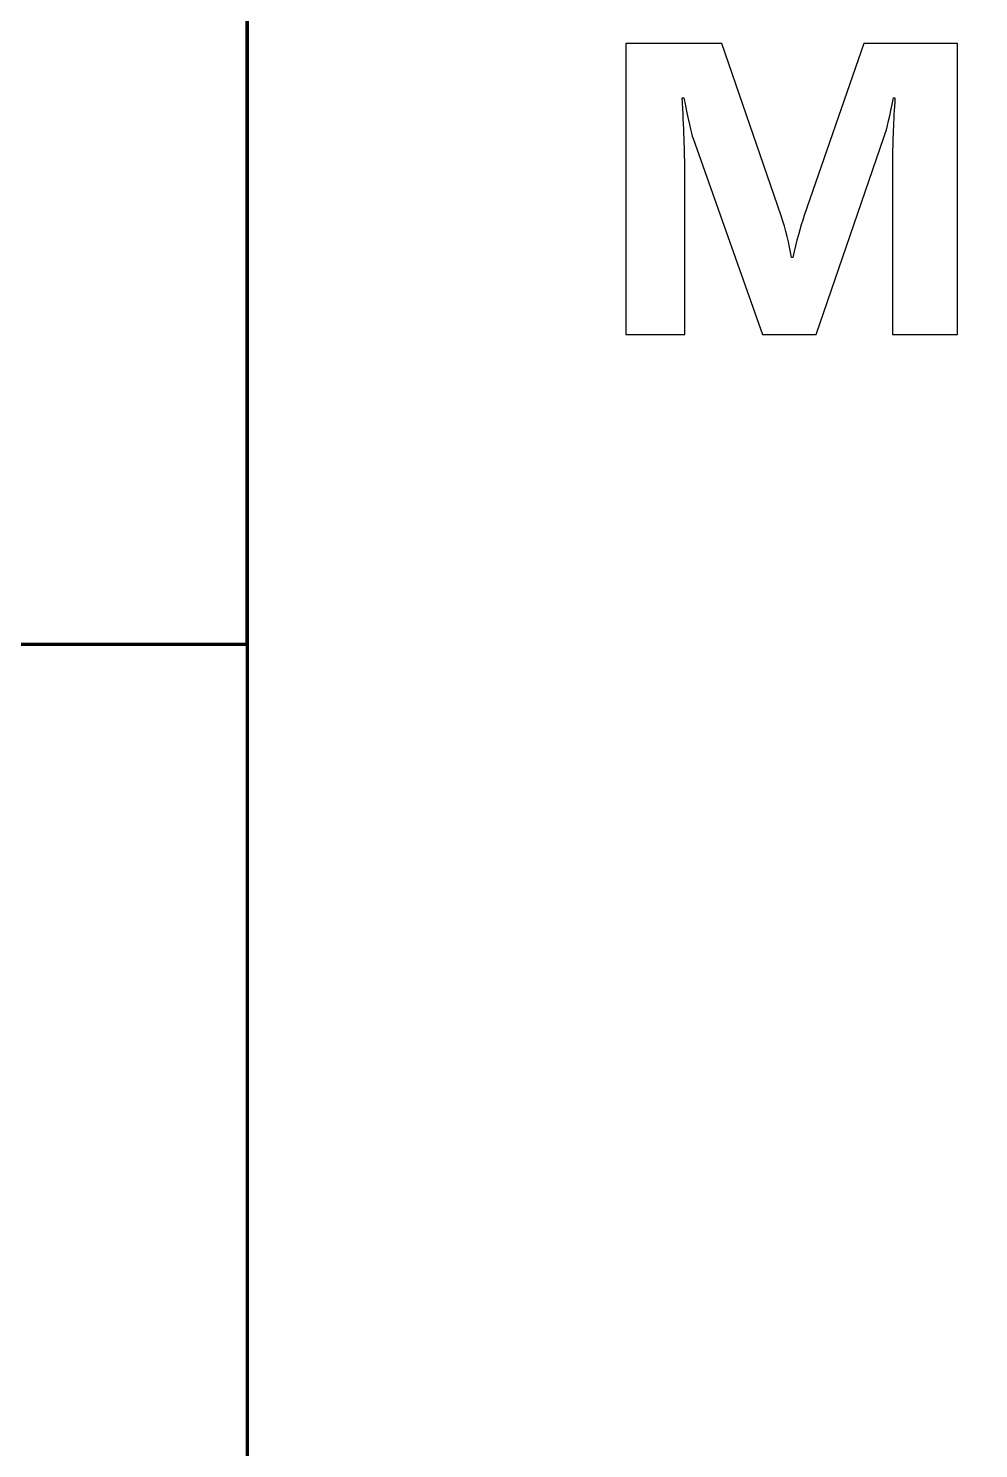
# Model space of a CAD drawing. Header units: centimetres. Extents: x -8 to 8, y -13.2 to 13.9.
# Drawn here: x -3.784 to -2.332, y -3.829 to -1.66 of the extents above; entities that cross this region are included whole.
import ezdxf

# ---------------------------------------------------------------- set-up
doc = ezdxf.new("R2010")
doc.units = ezdxf.units.CM
doc.header["$MEASUREMENT"] = 0
doc.layers.add('Layer 1', color=7, linetype='Continuous')

msp = doc.modelspace()

# ---------------------------------------------------------------- linework, layer by layer
at = {"layer": 'Layer 1', "lineweight": 100}
msp.add_lwpolyline([(-5.85, -2.60006), (-3.45, -2.60006), (-3.45, -0.00006), (-5.85, -0.00006), (-5.85, -2.60006)], close=True, dxfattribs=at)
for points in [[(-5.85, -7.30005), (-5.85, -7.30005), (-5.85, 7.29995), (-5.85, 7.29995), (-5.85, 7.29995), (-5.85, 7.57609), (-5.62614, 7.79995), (-5.35, 7.79995), (-5.35, 7.79995), (-5.35, 7.79995), (5.35, 7.79995), (5.35, 7.79995), (5.35, 7.79995), (5.62614, 7.79995), (5.85, 7.57609), (5.85, 7.29995), (5.85, 7.29995), (5.85, 7.29995), (5.85, -7.30005), (5.85, -7.30005), (5.85, -7.30005), (5.85, -7.57619), (5.62614, -7.80005), (5.35, -7.80005), (5.35, -7.80005), (5.35, -7.80005), (-5.35, -7.80005), (-5.35, -7.80005), (-5.35, -7.80005), (-5.62614, -7.80005), (-5.85, -7.57619), (-5.85, -7.30005)], [(-5.85, -7.30005), (-5.85, -7.30005), (-5.85, 7.29995), (-5.85, 7.29995), (-5.85, 7.29995), (-5.85, 7.57609), (-5.62614, 7.79995), (-5.35, 7.79995), (-5.35, 7.79995), (-5.35, 7.79995), (2.95, 7.79995), (2.95, 7.79995), (2.95, 7.79995), (3.22614, 7.79995), (3.45, 7.57609), (3.45, 7.29995), (3.45, 7.29995), (3.45, 7.29995), (3.45, -7.30005), (3.45, -7.30005), (3.45, -7.30005), (3.45, -7.57619), (3.22614, -7.80005), (2.95, -7.80005), (2.95, -7.80005), (2.95, -7.80005), (-5.35, -7.80005), (-5.35, -7.80005), (-5.35, -7.80005), (-5.62614, -7.80005), (-5.85, -7.57619), (-5.85, -7.30005)]]:
    msp.add_open_spline(points, degree=3, knots=[0, 0, 0, 0, 0.1111111, 0.1111111, 0.1111111, 0.1111111, 0.2222222, 0.2222222, 0.2222222, 0.2222222, 0.3333333, 0.3333333, 0.3333333, 0.3333333, 0.4444444, 0.4444444, 0.4444444, 0.4444444, 0.5555556, 0.5555556, 0.5555556, 0.5555556, 0.6666667, 0.6666667, 0.6666667, 0.6666667, 0.7777778, 0.7777778, 0.7777778, 0.7777778, 1, 1, 1, 1], dxfattribs=at)
msp.add_open_spline([(-3.45, 7.79995), (-3.45, 7.79995), (-3.45, -7.80005), (-3.45, -7.80005)], degree=3, dxfattribs=at)
at = {"layer": 'Layer 1'}
msp.add_open_spline([(-2.36499, -2.12712), (-2.36499, -2.12712), (-2.46394, -2.12712), (-2.46394, -2.12712), (-2.46394, -2.12712), (-2.46394, -2.12712), (-2.46394, -1.86106), (-2.46394, -1.86106), (-2.46394, -1.86106), (-2.46394, -1.83238), (-2.46267, -1.80063), (-2.46024, -1.76592), (-2.46024, -1.76592), (-2.46024, -1.76592), (-2.46267, -1.76592), (-2.46267, -1.76592), (-2.46267, -1.76592), (-2.46786, -1.79322), (-2.47251, -1.8128), (-2.47664, -1.82486), (-2.47664, -1.82486), (-2.47664, -1.82486), (-2.58078, -2.12712), (-2.58078, -2.12712), (-2.58078, -2.12712), (-2.58078, -2.12712), (-2.66269, -2.12712), (-2.66269, -2.12712), (-2.66269, -2.12712), (-2.66269, -2.12712), (-2.76874, -1.82793), (-2.76874, -1.82793), (-2.76874, -1.82793), (-2.77159, -1.81989), (-2.77625, -1.79915), (-2.78271, -1.76592), (-2.78271, -1.76592), (-2.78271, -1.76592), (-2.78546, -1.76592), (-2.78546, -1.76592), (-2.78546, -1.76592), (-2.78281, -1.80973), (-2.78144, -1.84815), (-2.78144, -1.88127), (-2.78144, -1.88127), (-2.78144, -1.88127), (-2.78144, -2.12712), (-2.78144, -2.12712), (-2.78144, -2.12712), (-2.78144, -2.12712), (-2.87171, -2.12712), (-2.87171, -2.12712), (-2.87171, -2.12712), (-2.87171, -2.12712), (-2.87171, -1.68252), (-2.87171, -1.68252), (-2.87171, -1.68252), (-2.87171, -1.68252), (-2.72503, -1.68252), (-2.72503, -1.68252), (-2.72503, -1.68252), (-2.72503, -1.68252), (-2.63412, -1.94604), (-2.63412, -1.94604), (-2.63412, -1.94604), (-2.62692, -1.9671), (-2.62163, -1.98827), (-2.61835, -2.00965), (-2.61835, -2.00965), (-2.61835, -2.00965), (-2.61644, -2.00965), (-2.61644, -2.00965), (-2.61644, -2.00965), (-2.61094, -1.98499), (-2.60502, -1.96361), (-2.59877, -1.94541), (-2.59877, -1.94541), (-2.59877, -1.94541), (-2.50797, -1.68252), (-2.50797, -1.68252), (-2.50797, -1.68252), (-2.50797, -1.68252), (-2.36499, -1.68252), (-2.36499, -1.68252), (-2.36499, -1.68252), (-2.36499, -1.68252), (-2.36499, -2.12712), (-2.36499, -2.12712)], degree=3, knots=[0, 0, 0, 0, 0.0434783, 0.0434783, 0.0434783, 0.0434783, 0.0869565, 0.0869565, 0.0869565, 0.0869565, 0.1304348, 0.1304348, 0.1304348, 0.1304348, 0.173913, 0.173913, 0.173913, 0.173913, 0.2173913, 0.2173913, 0.2173913, 0.2173913, 0.2608696, 0.2608696, 0.2608696, 0.2608696, 0.3043478, 0.3043478, 0.3043478, 0.3043478, 0.3478261, 0.3478261, 0.3478261, 0.3478261, 0.3913043, 0.3913043, 0.3913043, 0.3913043, 0.4347826, 0.4347826, 0.4347826, 0.4347826, 0.4782609, 0.4782609, 0.4782609, 0.4782609, 0.5217391, 0.5217391, 0.5217391, 0.5217391, 0.5652174, 0.5652174, 0.5652174, 0.5652174, 0.6086957, 0.6086957, 0.6086957, 0.6086957, 0.6521739, 0.6521739, 0.6521739, 0.6521739, 0.6956522, 0.6956522, 0.6956522, 0.6956522, 0.7391304, 0.7391304, 0.7391304, 0.7391304, 0.7826087, 0.7826087, 0.7826087, 0.7826087, 0.826087, 0.826087, 0.826087, 0.826087, 0.8695652, 0.8695652, 0.8695652, 0.8695652, 0.9130435, 0.9130435, 0.9130435, 0.9130435, 1, 1, 1, 1], dxfattribs=at)

doc.saveas('drawing.dxf')
